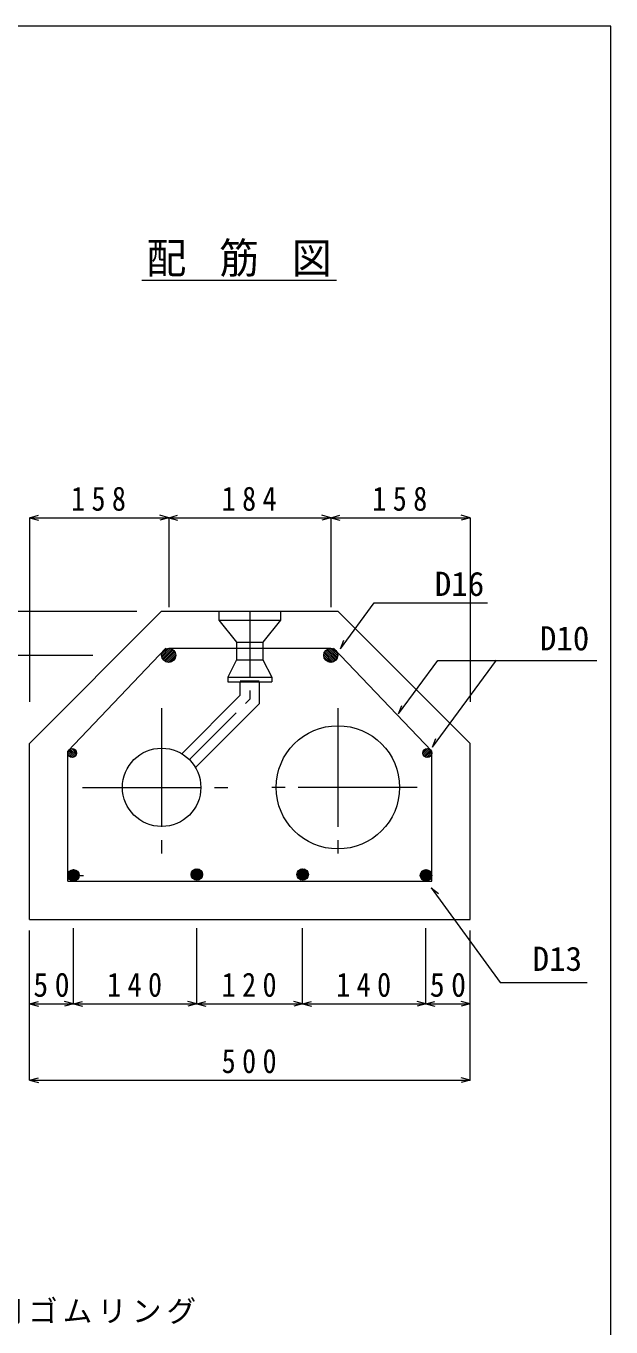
# Model space of a CAD drawing. Units: millimetres, scale not verified. Extents: x -2100 to 2100, y -1470 to 1470.
# Drawn here: x 1436 to 2100, y -8 to 1470 of the extents above; entities that cross this region are included whole.
import ezdxf
from ezdxf.enums import TextEntityAlignment as Align

# ---------------------------------------------------------------- set-up
doc = ezdxf.new("R2010")
doc.units = ezdxf.units.MM
doc.header["$LTSCALE"] = 15
doc.linetypes.add('CHAIN1', pattern=[8, 5, -1, 1, -1])
doc.linetypes.add('CHAIN2', pattern=[12, 9, -1, 1, -1])
for name, color, linetype, lineweight in [('0-0_図面枠', 7, 'Continuous', 9), ('0-1_ブロック', 7, 'Continuous', 9), ('0-2_HI-VP', 7, 'Continuous', 9), ('0-3_鉄筋', 2, 'Continuous', 9), ('0-4_ノズル', 7, 'Continuous', 9), ('0-6_寸法', 4, 'Continuous', 9), ('0-F', 7, 'Continuous', 9)]:
    doc.layers.add(name, color=color, linetype=linetype, lineweight=lineweight)
doc.styles.add('ＭＳ ゴシック', font='')
doc.styles.get('ＭＳ ゴシック').set_extended_font_data('MS Gothic')

msp = doc.modelspace()

# ---------------------------------------------------------------- linework, layer by layer
at = {"layer": '0-0_図面枠'}
for p, q in [((1792.83, 762.61), (1796.65, 772.39)), ((1897.44, 650.91), (1970.06, 749.67)), ((1858.83, 688.48), (1862.65, 698.26)), ((1897.44, 650.91), (1901.26, 660.69)), ((1895.93, 491.02), (1904.11, 484.43))]:
    msp.add_line(p, q, dxfattribs=at)
for points in [[(1792.83, 762.61), (1831.19, 814.77), (1959.81, 814.77)], [(1858.83, 688.48), (1903.58, 749.34), (2084.02, 749.34)], [(1895.93, 491.02), (1974.36, 383.55), (2073.12, 383.55)]]:
    msp.add_lwpolyline(points, dxfattribs=at)
at = {"layer": '0-1_ブロック', "color": 5}
msp.add_line((2100, 1470), (-2100, 1470), dxfattribs=at)
at = {"layer": '0-1_ブロック', "color": 3}
for p, q in [((1590.02, 805.1), (1440.02, 655.1)), ((1590.02, 805.1), (1790.02, 805.1)), ((1790.02, 805.1), (1940.02, 655.1)), ((1440.02, 455.1), (1440.02, 655.1))]:
    msp.add_line(p, q, dxfattribs=at)
at = {"layer": '0-1_ブロック', "linetype": 'CHAIN2'}
for p, q in [((1590.02, 695.1), (1590.02, 515.1)), ((1790.02, 695.1), (1790.02, 515.1)), ((1500.02, 605.1), (1680.02, 605.1)), ((1880.02, 605.1), (1700.02, 605.1))]:
    msp.add_line(p, q, dxfattribs=at)
at = {"layer": '0-1_ブロック', "color": 5}
msp.add_lwpolyline([(-2100, -1470), (2100, -1470), (2100, 1470)], dxfattribs=at)
at = {"layer": '0-1_ブロック', "color": 3}
msp.add_lwpolyline([(1440.02, 455.1), (1940.02, 455.1), (1940.02, 655.1)], dxfattribs=at)
at = {"layer": '0-2_HI-VP'}
for centre, radius in [((1790.02, 605.1), 70), ((1590.02, 605.1), 44.5)]:
    msp.add_circle(centre, radius, dxfattribs=at)
at = {"layer": '0-3_鉄筋'}
for p, q in [((1594.8, 763.1), (1483.52, 646.29)), ((1590.03, 754.59), (1598.53, 763.08)), ((1590.22, 756.9), (1596.22, 762.89)), ((1590.36, 752.79), (1600.32, 762.76)), ((1590.98, 751.29), (1601.82, 762.13)), ((1591.83, 750.02), (1603.09, 761.28)), ((1592.89, 748.96), (1604.16, 760.23)), ((1594.15, 748.1), (1605.02, 758.97)), ((1595.63, 747.46), (1605.65, 757.48)), ((1597.41, 747.12), (1606, 755.7)), ((1598.02, 763.1), (1782.02, 763.1)), ((1782.62, 747.12), (1774.04, 755.7)), ((1784.4, 747.46), (1774.38, 757.48)), ((1785.89, 748.1), (1775.02, 758.97)), ((1787.15, 748.96), (1775.88, 760.23)), ((1788.2, 750.02), (1776.94, 761.28)), ((1789.06, 751.29), (1778.21, 762.13)), ((1789.68, 752.79), (1779.71, 762.76)), ((1790, 754.59), (1781.51, 763.08)), ((1789.81, 756.9), (1783.82, 762.89)), ((1785.24, 763.1), (1896.52, 646.29)), ((1599.69, 747.27), (1605.84, 753.42)), ((1780.35, 747.27), (1774.19, 753.42)), ((1483.52, 498.6), (1483.52, 646.29)), ((1483.52, 498.6), (1483.52, 646.29)), ((1489.3, 639.16), (1483.55, 644.91)), ((1487.03, 639.31), (1483.7, 642.64)), ((1490.87, 639.71), (1484.09, 646.49)), ((1492.08, 640.63), (1485.01, 647.69)), ((1492.96, 641.87), (1486.25, 648.57)), ((1493.44, 643.5), (1487.88, 649.06)), ((1493.13, 645.94), (1490.32, 648.75)), ((1886.59, 643.5), (1892.15, 649.06)), ((1886.91, 645.94), (1889.72, 648.75)), ((1887.08, 641.87), (1893.79, 648.57)), ((1887.96, 640.63), (1895.03, 647.69)), ((1889.16, 639.71), (1895.95, 646.49)), ((1890.74, 639.16), (1896.49, 644.91)), ((1893.01, 639.31), (1896.34, 642.64)), ((1896.52, 498.6), (1896.52, 646.29)), ((1483.52, 504.85), (1490.27, 511.59)), ((1483.65, 506.38), (1488.73, 511.47)), ((1483.69, 503.6), (1491.51, 511.42)), ((1484.04, 502.54), (1492.58, 511.07)), ((1484.53, 501.61), (1493.5, 510.58)), ((1484.74, 508.89), (1486.22, 510.37)), ((1485.14, 500.8), (1494.31, 509.98)), ((1485.85, 500.11), (1495.01, 509.26)), ((1486.68, 499.52), (1495.6, 508.43)), ((1487.63, 499.05), (1496.06, 507.49)), ((1488.72, 498.73), (1496.39, 506.4)), ((1490, 498.6), (1496.52, 505.11)), ((1491.62, 498.8), (1496.32, 503.5)), ((1623.52, 505.85), (1630.27, 512.59)), ((1623.65, 507.38), (1628.73, 512.47)), ((1623.69, 504.6), (1631.51, 512.42)), ((1624.04, 503.54), (1632.58, 512.07)), ((1624.53, 502.61), (1633.5, 511.58)), ((1624.74, 509.89), (1626.22, 511.37)), ((1625.14, 501.8), (1634.31, 510.98)), ((1625.85, 501.11), (1635.01, 510.26)), ((1626.68, 500.52), (1635.6, 509.43)), ((1627.63, 500.05), (1636.06, 508.49)), ((1628.72, 499.73), (1636.39, 507.4)), ((1630, 499.6), (1636.52, 506.11)), ((1631.62, 499.8), (1636.32, 504.5)), ((1750.03, 499.6), (1743.52, 506.11)), ((1751.32, 499.73), (1743.65, 507.4)), ((1748.42, 499.8), (1743.72, 504.5)), ((1752.41, 500.05), (1743.97, 508.49)), ((1753.35, 500.52), (1744.44, 509.43)), ((1754.18, 501.11), (1745.03, 510.26)), ((1754.9, 501.8), (1745.72, 510.98)), ((1755.5, 502.61), (1746.53, 511.58)), ((1755.99, 503.54), (1747.46, 512.07)), ((1756.34, 504.6), (1748.52, 512.42)), ((1756.51, 505.85), (1749.77, 512.59)), ((1756.39, 507.38), (1751.3, 512.47)), ((1755.3, 509.89), (1753.81, 511.37)), ((1890.03, 498.6), (1883.52, 505.11)), ((1891.32, 498.73), (1883.65, 506.4)), ((1888.42, 498.8), (1883.72, 503.5)), ((1892.41, 499.05), (1883.97, 507.49)), ((1893.35, 499.52), (1884.44, 508.43)), ((1894.18, 500.11), (1885.03, 509.26)), ((1894.9, 500.8), (1885.72, 509.98)), ((1895.5, 501.61), (1886.53, 510.58)), ((1895.99, 502.54), (1887.46, 511.07)), ((1896.34, 503.6), (1888.52, 511.42)), ((1896.51, 504.85), (1889.77, 511.59)), ((1896.39, 506.38), (1891.3, 511.47)), ((1895.3, 508.89), (1893.81, 510.37)), ((1483.52, 498.6), (1896.52, 498.6))]:
    msp.add_line(p, q, dxfattribs=at)
for centre, radius in [((1598.02, 755.1), 8), ((1782.02, 755.1), 8), ((1488.48, 644.1), 5), ((1891.56, 644.1), 5), ((1490.02, 505.1), 6.5), ((1630.02, 506.1), 6.5), ((1750.02, 506.1), 6.5), ((1890.02, 505.1), 6.5)]:
    msp.add_circle(centre, radius, dxfattribs=at)
at = {"layer": '0-4_ノズル'}
for p, q in [((1655.03, 805.1), (1655.03, 795.15)), ((1725.03, 805.1), (1725.03, 795.15)), ((1655.03, 795.15), (1725.03, 795.15)), ((1655.03, 795.15), (1675.03, 770.15)), ((1724.73, 795.15), (1705.03, 770.15)), ((1675.03, 770.15), (1675.03, 765.79)), ((1675.33, 770.15), (1704.78, 770.15)), ((1705.03, 770.15), (1705.03, 765.1)), ((1675.03, 766.64), (1675.03, 750.15)), ((1705.03, 765.45), (1705.03, 750.15)), ((1675.03, 750.15), (1665.03, 730.15)), ((1675.33, 750.15), (1704.78, 750.15)), ((1705.03, 750.15), (1715.03, 730.15)), ((1665.03, 730.15), (1665.03, 725.15)), ((1665.03, 730.15), (1715.03, 730.15)), ((1665.03, 725.15), (1706.36, 725.15)), ((1679.02, 726.1), (1700.67, 726.1)), ((1679.02, 709.65), (1679.02, 725.15)), ((1704.27, 725.15), (1706.36, 725.15)), ((1706.36, 725.15), (1715.03, 725.15)), ((1715.03, 730.15), (1715.03, 725.15)), ((1612.73, 643.36), (1679.02, 709.65))]:
    msp.add_line(p, q, dxfattribs=at)
at = {"layer": '0-4_ノズル', "color": 4, "linetype": 'CHAIN1'}
for p in [(1690.02, 805.1), (1621.48, 636.56)]:
    msp.add_line(p, (1690.02, 705.1), dxfattribs=at)
at = {"layer": '0-4_ノズル'}
msp.add_lwpolyline([(1628.29, 627.81), (1701.02, 700.54), (1701.02, 725.15)], dxfattribs=at)
at = {"layer": '0-6_寸法'}
for p, q in [((1440.02, 911.41), (1450.16, 914.13)), ((1440.02, 911.41), (1598.02, 911.41)), ((1440.02, 911.41), (1450.16, 908.69)), ((1440.02, 911.41), (1440.02, 702.36)), ((1598.02, 911.41), (1587.88, 914.13)), ((1598.02, 911.41), (1587.88, 908.69)), ((1598.02, 911.41), (1608.16, 914.13)), ((1598.02, 911.41), (1782.02, 911.41)), ((1598.02, 911.41), (1608.16, 908.69)), ((1598.02, 911.41), (1598.02, 809.9)), ((1782.02, 911.41), (1771.88, 914.13)), ((1782.02, 911.41), (1771.88, 908.69)), ((1782.02, 911.41), (1792.16, 914.13)), ((1782.02, 911.41), (1940.02, 911.41)), ((1782.02, 911.41), (1792.16, 908.69)), ((1782.02, 911.41), (1782.02, 809.9)), ((1940.02, 911.41), (1929.88, 914.13)), ((1940.02, 911.41), (1929.88, 908.69)), ((1940.02, 911.41), (1940.02, 702.36)), ((1305.07, 805.1), (1561.73, 805.1)), ((1305.07, 755.1), (1511.73, 755.1)), ((1496.39, 505.1), (1501.42, 505.1)), ((1490.02, 359.27), (1490.02, 445.27)), ((1630.02, 359.27), (1630.02, 445.27)), ((1750.02, 359.27), (1750.02, 445.27)), ((1890.02, 359.27), (1890.02, 445.27)), ((1440.02, 377.74), (1440.02, 442.37)), ((1940.02, 377.74), (1940.02, 442.37)), ((1440.02, 272.57), (1440.02, 377.74)), ((1940.02, 272.57), (1940.02, 377.74)), ((1440.02, 359.27), (1450.16, 361.99)), ((1440.02, 359.27), (1490.02, 359.27)), ((1440.02, 359.27), (1450.16, 356.55)), ((1490.02, 359.27), (1479.88, 361.99)), ((1490.02, 359.27), (1479.88, 356.55)), ((1490.02, 359.27), (1500.16, 361.99)), ((1490.02, 359.27), (1630.02, 359.27)), ((1490.02, 359.27), (1500.16, 356.55)), ((1630.02, 359.27), (1619.88, 361.99)), ((1630.02, 359.27), (1619.88, 356.55)), ((1630.02, 359.27), (1640.16, 361.99)), ((1630.02, 359.27), (1750.02, 359.27)), ((1630.02, 359.27), (1640.16, 356.55)), ((1750.02, 359.27), (1739.88, 361.99)), ((1750.02, 359.27), (1739.88, 356.55)), ((1750.02, 359.27), (1760.16, 361.99)), ((1750.02, 359.27), (1890.02, 359.27)), ((1750.02, 359.27), (1760.16, 356.55)), ((1890.02, 359.27), (1879.88, 361.99)), ((1890.02, 359.27), (1879.88, 356.55)), ((1890.02, 359.27), (1900.16, 361.99)), ((1890.02, 359.27), (1940.02, 359.27)), ((1890.02, 359.27), (1900.16, 356.55)), ((1940.02, 359.27), (1929.88, 361.99)), ((1940.02, 359.27), (1929.88, 356.55)), ((1440.02, 272.57), (1450.16, 275.29)), ((1440.02, 272.57), (1940.02, 272.57)), ((1440.02, 272.57), (1450.16, 269.85)), ((1940.02, 272.57), (1929.88, 275.29)), ((1940.02, 272.57), (1929.88, 269.85))]:
    msp.add_line(p, q, dxfattribs=at)
at = {"layer": '0-F', "color": 3}
msp.add_line((1567.34, 1181.24), (1788.54, 1181.24), dxfattribs=at)

# ---------------------------------------------------------------- texts
at = {"layer": '0-0_図面枠', "color": 4, "style": 'ＭＳ ゴシック'}
for s, p in [('D16', (1900.03, 814.29)), ('D10', (2019.32, 752.47)), ('D13', (2011.08, 388.39))]:
    msp.add_text(s, height=27.49, dxfattribs=at).set_placement(p, align=Align.BOTTOM_LEFT)
at = {"layer": '0-1_ブロック', "insert": (1320.43, -5.03), "char_height": 24.63, "attachment_point": 7, "style": 'ＭＳ ゴシック'}
msp.add_mtext('\\T1.17;ＲＲ用ゴムリング', dxfattribs=at)
at = {"layer": '0-6_寸法', "char_height": 27.49, "attachment_point": 7, "style": 'ＭＳ ゴシック'}
for s, insert in [('\\T1.46;\\W0.85;158', (1487.14, 918.91)), ('\\T1.46;\\W0.85;184', (1658.14, 918.91)), ('\\T1.46;\\W0.85;158', (1829.14, 918.91)), ('\\T1.44;\\W0.9;50', (1444.39, 366.77)), ('\\T1.46;\\W0.85;140', (1528.14, 366.77)), ('\\T1.46;\\W0.85;120', (1658.14, 366.77)), ('\\T1.46;\\W0.85;140', (1788.14, 366.77)), ('\\T1.44;\\W0.9;50', (1894.39, 366.77)), ('\\T1.46;\\W0.85;500', (1658.14, 280.07))]:
    msp.add_mtext(s, dxfattribs=dict(at, insert=insert))
at = {"layer": '0-F', "insert": (1572.84, 1184.96), "char_height": 34.84, "attachment_point": 7, "style": 'ＭＳ ゴシック'}
msp.add_mtext('\\T1.22;\\W0.95;配\\~筋\\~図', dxfattribs=at)

doc.saveas('drawing.dxf')
